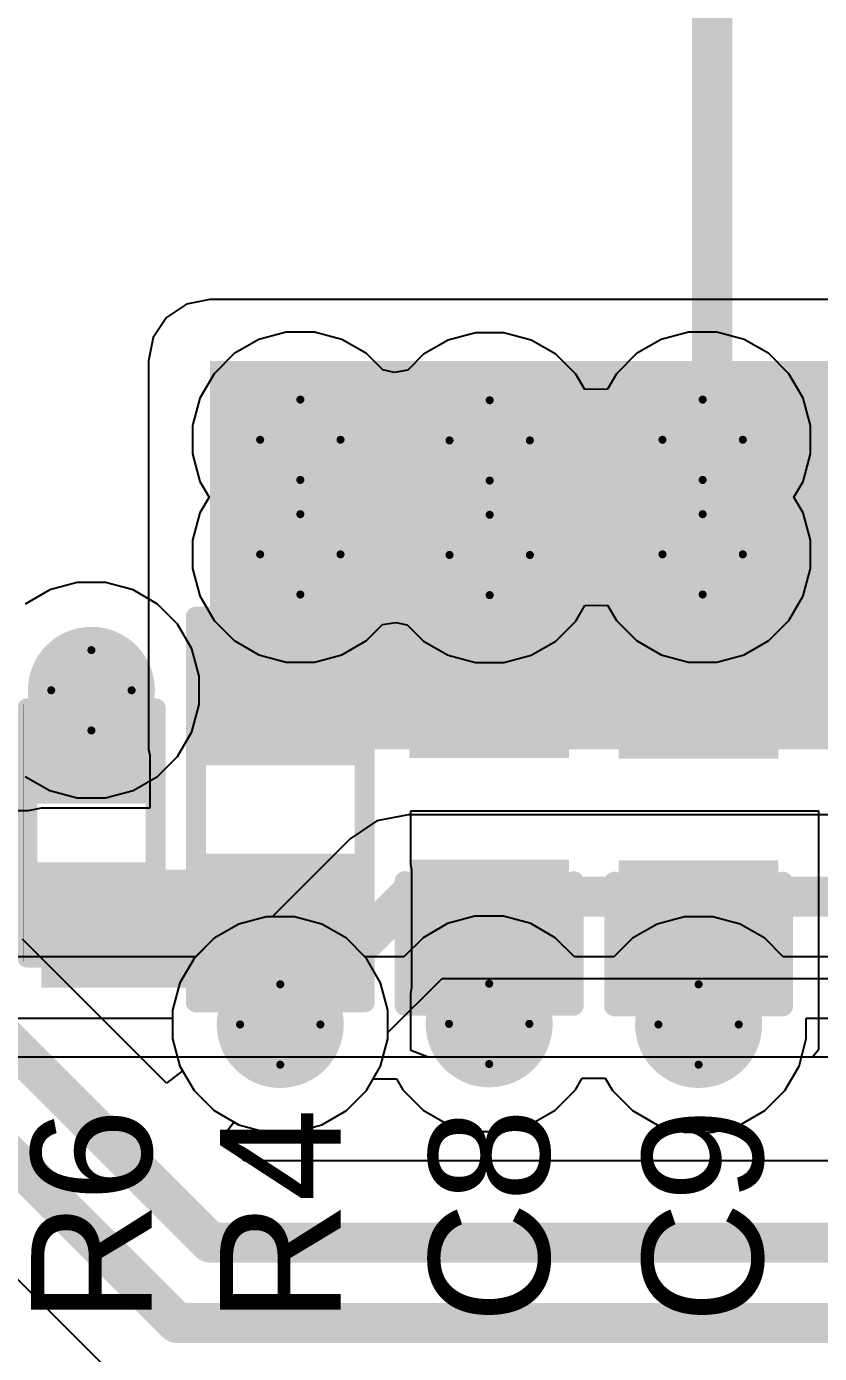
# Model space of a CAD drawing. Header units: inches. Extents: x -17.5 to 14.7, y -6.2 to 5.9.
# Drawn here: x 0.4479 to 0.6452, y 2.2604 to 2.5908 of the extents above; entities that cross this region are included whole.
import ezdxf

# ---------------------------------------------------------------- set-up
doc = ezdxf.new("R2010")
doc.units = ezdxf.units.IN
doc.header["$MEASUREMENT"] = 0
for name, color, linetype in [('Bottom Layer', 5, 'Continuous'), ('Bottom Solder', 6, 'Continuous'), ('Drill Drawing', 1, 'Continuous'), ('Ground Layer', 76, 'Continuous'), ('Power Layer', 16, 'Continuous'), ('Top Layer', 1, 'Continuous'), ('Top Overlay', 2, 'Continuous'), ('Top Paste', 8, 'Continuous'), ('Top Solder', 216, 'Continuous'), ('Via Holes', 16, 'Continuous')]:
    doc.layers.add(name, color=color, linetype=linetype)
doc.styles.add('Arial', font='', dxfattribs={"height": 0.2})
doc.styles.get('Arial').set_extended_font_data('Arial')

# ---------------------------------------------------------------- blocks, each defined once
blk = doc.blocks.new('R___0402_122')
at = {"layer": 'Top Layer'}
for points in [[(-0.0275, -0.0125), (-0.0275, 0.0125), (-0.0095, 0.0125), (-0.0095, -0.0125)], [(0.0095, -0.0125), (0.0095, 0.0125), (0.0275, 0.0125), (0.0275, -0.0125)]]:
    blk.add_hatch(color=1, dxfattribs=at).paths.add_polyline_path(points)
at = {"layer": 'Top Paste'}
for points in [[(-0.0275, -0.0125), (-0.0275, 0.0125), (-0.0095, 0.0125), (-0.0095, -0.0125)], [(0.0095, -0.0125), (0.0095, 0.0125), (0.0275, 0.0125), (0.0275, -0.0125)]]:
    blk.add_hatch(color=8, dxfattribs=at).paths.add_polyline_path(points)
at = {"layer": 'Top Solder'}
for points in [[(-0.02967, -0.01467), (-0.02967, 0.01467), (-0.00733, 0.01467), (-0.00733, -0.01467)], [(0.00733, -0.01467), (0.00733, 0.01467), (0.02967, 0.01467), (0.02967, -0.01467)]]:
    blk.add_hatch(color=216, dxfattribs=at).paths.add_polyline_path(points)
at = {"layer": 'Top Overlay'}
for points in [[(0.031, 0.016, 0.005, 0.005, 0), (-0.031, 0.016, 0.005, 0.005, 0)], [(-0.031, -0.016, 0.005, 0.005, 0), (-0.031, 0.016, 0.005, 0.005, 0)], [(0.031, -0.016, 0.005, 0.005, 0), (0.031, 0.016, 0.005, 0.005, 0)], [(0.031, -0.016, 0.005, 0.005, 0), (-0.031, -0.016, 0.005, 0.005, 0)], [(0.032, -0.017, 0.000127, 0.000127, 0), (-0.032, -0.017, 0.000127, 0.000127, 0)]]:
    blk.add_lwpolyline(points, format="xyseb", dxfattribs=at)
for points in [[(-0.03225, 0.016, 0.0025, 0.0025, 1), (-0.02975, 0.016, 0.0025, 0.0025, 1)], [(-0.03225, 0.016, 0.0025, 0.0025, 1), (-0.02975, 0.016, 0.0025, 0.0025, 1)], [(0.02975, 0.016, 0.0025, 0.0025, 1), (0.03225, 0.016, 0.0025, 0.0025, 1)], [(0.02975, 0.016, 0.0025, 0.0025, 1), (0.03225, 0.016, 0.0025, 0.0025, 1)], [(-0.03225, -0.016, 0.0025, 0.0025, 1), (-0.02975, -0.016, 0.0025, 0.0025, 1)], [(-0.03225, -0.016, 0.0025, 0.0025, 1), (-0.02975, -0.016, 0.0025, 0.0025, 1)], [(0.02975, -0.016, 0.0025, 0.0025, 1), (0.03225, -0.016, 0.0025, 0.0025, 1)], [(0.02975, -0.016, 0.0025, 0.0025, 1), (0.03225, -0.016, 0.0025, 0.0025, 1)], [(-0.03203, -0.017, 0.0000635, 0.0000635, 1), (-0.03197, -0.017, 0.0000635, 0.0000635, 1)], [(0.03197, -0.017, 0.0000635, 0.0000635, 1), (0.03203, -0.017, 0.0000635, 0.0000635, 1)]]:
    blk.add_lwpolyline(points, format="xyseb", close=True, dxfattribs=at)
blk = doc.blocks.new('R___0603_124')
at = {"layer": 'Top Layer'}
for points in [[(-0.015, 0.0175), (-0.015, -0.0175), (-0.045, -0.0175), (-0.045, 0.0175)], [(0.045, 0.0175), (0.045, -0.0175), (0.015, -0.0175), (0.015, 0.0175)]]:
    blk.add_hatch(color=1, dxfattribs=at).paths.add_polyline_path(points)
at = {"layer": 'Top Paste'}
for points in [[(-0.015, 0.0175), (-0.015, -0.0175), (-0.045, -0.0175), (-0.045, 0.0175)], [(0.045, 0.0175), (0.045, -0.0175), (0.015, -0.0175), (0.015, 0.0175)]]:
    blk.add_hatch(color=8, dxfattribs=at).paths.add_polyline_path(points)
at = {"layer": 'Top Solder'}
for points in [[(-0.011, 0.0215), (-0.011, -0.0215), (-0.049, -0.0215), (-0.049, 0.0215)], [(0.049, 0.0215), (0.049, -0.0215), (0.011, -0.0215), (0.011, 0.0215)]]:
    blk.add_hatch(color=216, dxfattribs=at).paths.add_polyline_path(points)
at = {"layer": 'Top Overlay'}
for points in [[(-0.048, 0.021, 0.005, 0.005, 0), (-0.048, -0.021, 0.005, 0.005, 0)], [(-0.048, 0.021, 0.005, 0.005, 0), (0.048, 0.021, 0.005, 0.005, 0)], [(0.048, 0.021, 0.005, 0.005, 0), (0.048, -0.021, 0.005, 0.005, 0)], [(-0.048, -0.021, 0.005, 0.005, 0), (0.048, -0.021, 0.005, 0.005, 0)]]:
    blk.add_lwpolyline(points, format="xyseb", dxfattribs=at)
for points in [[(-0.04925, 0.021, 0.0025, 0.0025, 1), (-0.04675, 0.021, 0.0025, 0.0025, 1)], [(-0.04925, 0.021, 0.0025, 0.0025, 1), (-0.04675, 0.021, 0.0025, 0.0025, 1)], [(0.04675, 0.021, 0.0025, 0.0025, 1), (0.04925, 0.021, 0.0025, 0.0025, 1)], [(0.04675, 0.021, 0.0025, 0.0025, 1), (0.04925, 0.021, 0.0025, 0.0025, 1)], [(-0.04925, -0.021, 0.0025, 0.0025, 1), (-0.04675, -0.021, 0.0025, 0.0025, 1)], [(-0.04925, -0.021, 0.0025, 0.0025, 1), (-0.04675, -0.021, 0.0025, 0.0025, 1)], [(0.04675, -0.021, 0.0025, 0.0025, 1), (0.04925, -0.021, 0.0025, 0.0025, 1)], [(0.04675, -0.021, 0.0025, 0.0025, 1), (0.04925, -0.021, 0.0025, 0.0025, 1)]]:
    blk.add_lwpolyline(points, format="xyseb", close=True, dxfattribs=at)
blk = doc.blocks.new('C___0603_210')
at = {"layer": 'Top Layer'}
for points in [[(-0.015, 0.0175), (-0.015, -0.0175), (-0.045, -0.0175), (-0.045, 0.0175)], [(0.045, 0.0175), (0.045, -0.0175), (0.015, -0.0175), (0.015, 0.0175)]]:
    blk.add_hatch(color=1, dxfattribs=at).paths.add_polyline_path(points)
at = {"layer": 'Top Paste'}
for points in [[(-0.015, 0.0175), (-0.015, -0.0175), (-0.045, -0.0175), (-0.045, 0.0175)], [(0.045, 0.0175), (0.045, -0.0175), (0.015, -0.0175), (0.015, 0.0175)]]:
    blk.add_hatch(color=8, dxfattribs=at).paths.add_polyline_path(points)
at = {"layer": 'Top Solder'}
for points in [[(-0.01264, 0.01986), (-0.01264, -0.01986), (-0.04736, -0.01986), (-0.04736, 0.01986)], [(0.04736, 0.01986), (0.04736, -0.01986), (0.01264, -0.01986), (0.01264, 0.01986)]]:
    blk.add_hatch(color=216, dxfattribs=at).paths.add_polyline_path(points)
at = {"layer": 'Top Overlay'}
for points in [[(-0.049, 0.021, 0.005, 0.005, 0), (-0.049, -0.021, 0.005, 0.005, 0)], [(-0.049, 0.021, 0.005, 0.005, 0), (-0.018, 0.021, 0.005, 0.005, 0)], [(0.018, 0.021, 0.005, 0.005, 0), (0.049, 0.021, 0.005, 0.005, 0)], [(0.049, 0.021, 0.005, 0.005, 0), (0.049, -0.021, 0.005, 0.005, 0)], [(-0.049, -0.021, 0.005, 0.005, 0), (-0.018, -0.021, 0.005, 0.005, 0)], [(0.018, -0.021, 0.005, 0.005, 0), (0.049, -0.021, 0.005, 0.005, 0)]]:
    blk.add_lwpolyline(points, format="xyseb", dxfattribs=at)
for points in [[(-0.05025, 0.021, 0.0025, 0.0025, 1), (-0.04775, 0.021, 0.0025, 0.0025, 1)], [(-0.05025, 0.021, 0.0025, 0.0025, 1), (-0.04775, 0.021, 0.0025, 0.0025, 1)], [(-0.01925, 0.021, 0.0025, 0.0025, 1), (-0.01675, 0.021, 0.0025, 0.0025, 1)], [(0.01675, 0.021, 0.0025, 0.0025, 1), (0.01925, 0.021, 0.0025, 0.0025, 1)], [(0.04775, 0.021, 0.0025, 0.0025, 1), (0.05025, 0.021, 0.0025, 0.0025, 1)], [(0.04775, 0.021, 0.0025, 0.0025, 1), (0.05025, 0.021, 0.0025, 0.0025, 1)], [(-0.05025, -0.021, 0.0025, 0.0025, 1), (-0.04775, -0.021, 0.0025, 0.0025, 1)], [(-0.05025, -0.021, 0.0025, 0.0025, 1), (-0.04775, -0.021, 0.0025, 0.0025, 1)], [(-0.01925, -0.021, 0.0025, 0.0025, 1), (-0.01675, -0.021, 0.0025, 0.0025, 1)], [(0.01675, -0.021, 0.0025, 0.0025, 1), (0.01925, -0.021, 0.0025, 0.0025, 1)], [(0.04775, -0.021, 0.0025, 0.0025, 1), (0.05025, -0.021, 0.0025, 0.0025, 1)], [(0.04775, -0.021, 0.0025, 0.0025, 1), (0.05025, -0.021, 0.0025, 0.0025, 1)]]:
    blk.add_lwpolyline(points, format="xyseb", close=True, dxfattribs=at)
blk = doc.blocks.new('C___0603_211')
at = {"layer": 'Top Layer'}
for points in [[(-0.015, 0.0175), (-0.015, -0.0175), (-0.045, -0.0175), (-0.045, 0.0175)], [(0.045, 0.0175), (0.045, -0.0175), (0.015, -0.0175), (0.015, 0.0175)]]:
    blk.add_hatch(color=1, dxfattribs=at).paths.add_polyline_path(points)
at = {"layer": 'Top Paste'}
for points in [[(-0.015, 0.0175), (-0.015, -0.0175), (-0.045, -0.0175), (-0.045, 0.0175)], [(0.045, 0.0175), (0.045, -0.0175), (0.015, -0.0175), (0.015, 0.0175)]]:
    blk.add_hatch(color=8, dxfattribs=at).paths.add_polyline_path(points)
at = {"layer": 'Top Solder'}
for points in [[(-0.01264, 0.01986), (-0.01264, -0.01986), (-0.04736, -0.01986), (-0.04736, 0.01986)], [(0.04736, 0.01986), (0.04736, -0.01986), (0.01264, -0.01986), (0.01264, 0.01986)]]:
    blk.add_hatch(color=216, dxfattribs=at).paths.add_polyline_path(points)
at = {"layer": 'Top Overlay'}
for points in [[(-0.049, 0.021, 0.005, 0.005, 0), (-0.049, -0.021, 0.005, 0.005, 0)], [(-0.049, 0.021, 0.005, 0.005, 0), (-0.018, 0.021, 0.005, 0.005, 0)], [(0.018, 0.021, 0.005, 0.005, 0), (0.049, 0.021, 0.005, 0.005, 0)], [(0.049, 0.021, 0.005, 0.005, 0), (0.049, -0.021, 0.005, 0.005, 0)], [(-0.049, -0.021, 0.005, 0.005, 0), (-0.018, -0.021, 0.005, 0.005, 0)], [(0.018, -0.021, 0.005, 0.005, 0), (0.049, -0.021, 0.005, 0.005, 0)]]:
    blk.add_lwpolyline(points, format="xyseb", dxfattribs=at)
for points in [[(-0.05025, 0.021, 0.0025, 0.0025, 1), (-0.04775, 0.021, 0.0025, 0.0025, 1)], [(-0.05025, 0.021, 0.0025, 0.0025, 1), (-0.04775, 0.021, 0.0025, 0.0025, 1)], [(-0.01925, 0.021, 0.0025, 0.0025, 1), (-0.01675, 0.021, 0.0025, 0.0025, 1)], [(0.01675, 0.021, 0.0025, 0.0025, 1), (0.01925, 0.021, 0.0025, 0.0025, 1)], [(0.04775, 0.021, 0.0025, 0.0025, 1), (0.05025, 0.021, 0.0025, 0.0025, 1)], [(0.04775, 0.021, 0.0025, 0.0025, 1), (0.05025, 0.021, 0.0025, 0.0025, 1)], [(-0.05025, -0.021, 0.0025, 0.0025, 1), (-0.04775, -0.021, 0.0025, 0.0025, 1)], [(-0.05025, -0.021, 0.0025, 0.0025, 1), (-0.04775, -0.021, 0.0025, 0.0025, 1)], [(-0.01925, -0.021, 0.0025, 0.0025, 1), (-0.01675, -0.021, 0.0025, 0.0025, 1)], [(0.01675, -0.021, 0.0025, 0.0025, 1), (0.01925, -0.021, 0.0025, 0.0025, 1)], [(0.04775, -0.021, 0.0025, 0.0025, 1), (0.05025, -0.021, 0.0025, 0.0025, 1)], [(0.04775, -0.021, 0.0025, 0.0025, 1), (0.05025, -0.021, 0.0025, 0.0025, 1)]]:
    blk.add_lwpolyline(points, format="xyseb", close=True, dxfattribs=at)

msp = doc.modelspace()

# ---------------------------------------------------------------- hatches: boundary and pattern name
at = {"layer": 'Bottom Layer'}
h = msp.add_hatch(color=5, dxfattribs=at)
edge = h.paths.add_edge_path()
edge.add_arc((0.516, 2.48791), 0.01181, 0, 360)
h = msp.add_hatch(color=5, dxfattribs=at)
edge = h.paths.add_edge_path()
edge.add_arc((0.56313, 2.48776), 0.01181, 0, 360)
h = msp.add_hatch(color=5, dxfattribs=at)
edge = h.paths.add_edge_path()
edge.add_arc((0.61614, 2.48791), 0.01181, 0, 360)
h = msp.add_hatch(color=5, dxfattribs=at)
edge = h.paths.add_edge_path()
edge.add_arc((0.516, 2.45938), 0.01181, 0, 360)
h = msp.add_hatch(color=5, dxfattribs=at)
edge = h.paths.add_edge_path()
edge.add_arc((0.56313, 2.45923), 0.01181, 0, 360)
h = msp.add_hatch(color=5, dxfattribs=at)
edge = h.paths.add_edge_path()
edge.add_arc((0.61614, 2.45938), 0.01181, 0, 360)
h = msp.add_hatch(color=5, dxfattribs=at)
edge = h.paths.add_edge_path()
edge.add_arc((0.464, 2.42553), 0.01181, 0, 360)
h = msp.add_hatch(color=5, dxfattribs=at)
edge = h.paths.add_edge_path()
edge.add_arc((0.511, 2.34231), 0.01181, 0, 360)
h = msp.add_hatch(color=5, dxfattribs=at)
edge = h.paths.add_edge_path()
edge.add_arc((0.563, 2.34247), 0.01181, 0, 360)
h = msp.add_hatch(color=5, dxfattribs=at)
edge = h.paths.add_edge_path()
edge.add_arc((0.61513, 2.34231), 0.01181, 0, 360)
at = {"layer": 'Bottom Solder'}
h = msp.add_hatch(color=6, dxfattribs=at)
edge = h.paths.add_edge_path()
edge.add_arc((0.516, 2.48791), 0.01581, 0, 360)
h = msp.add_hatch(color=6, dxfattribs=at)
edge = h.paths.add_edge_path()
edge.add_arc((0.56313, 2.48776), 0.01581, 0, 360)
h = msp.add_hatch(color=6, dxfattribs=at)
edge = h.paths.add_edge_path()
edge.add_arc((0.61614, 2.48791), 0.01581, 0, 360)
h = msp.add_hatch(color=6, dxfattribs=at)
edge = h.paths.add_edge_path()
edge.add_arc((0.516, 2.45938), 0.01581, 0, 360)
h = msp.add_hatch(color=6, dxfattribs=at)
edge = h.paths.add_edge_path()
edge.add_arc((0.56313, 2.45923), 0.01581, 0, 360)
h = msp.add_hatch(color=6, dxfattribs=at)
edge = h.paths.add_edge_path()
edge.add_arc((0.61614, 2.45938), 0.01581, 0, 360)
h = msp.add_hatch(color=6, dxfattribs=at)
edge = h.paths.add_edge_path()
edge.add_arc((0.464, 2.42553), 0.01581, 0, 360)
h = msp.add_hatch(color=6, dxfattribs=at)
edge = h.paths.add_edge_path()
edge.add_arc((0.511, 2.34231), 0.01581, 0, 360)
h = msp.add_hatch(color=6, dxfattribs=at)
edge = h.paths.add_edge_path()
edge.add_arc((0.563, 2.34247), 0.01581, 0, 360)
h = msp.add_hatch(color=6, dxfattribs=at)
edge = h.paths.add_edge_path()
edge.add_arc((0.61513, 2.34231), 0.01581, 0, 360)
at = {"layer": 'Ground Layer'}
h = msp.add_hatch(color=76, dxfattribs=at)
edge = h.paths.add_edge_path()
edge.add_arc((0.516, 2.48791), 0.01181, 0, 360)
h = msp.add_hatch(color=76, dxfattribs=at)
edge = h.paths.add_edge_path()
edge.add_arc((0.56313, 2.48776), 0.01181, 0, 360)
h = msp.add_hatch(color=76, dxfattribs=at)
edge = h.paths.add_edge_path()
edge.add_arc((0.61614, 2.48791), 0.01181, 0, 360)
h = msp.add_hatch(color=76, dxfattribs=at)
edge = h.paths.add_edge_path()
edge.add_arc((0.516, 2.45938), 0.01181, 0, 360)
h = msp.add_hatch(color=76, dxfattribs=at)
edge = h.paths.add_edge_path()
edge.add_arc((0.56313, 2.45923), 0.01181, 0, 360)
h = msp.add_hatch(color=76, dxfattribs=at)
edge = h.paths.add_edge_path()
edge.add_arc((0.61614, 2.45938), 0.01181, 0, 360)
h = msp.add_hatch(color=76, dxfattribs=at)
edge = h.paths.add_edge_path()
edge.add_arc((0.464, 2.42553), 0.01181, 0, 360)
h = msp.add_hatch(color=76, dxfattribs=at)
edge = h.paths.add_edge_path()
edge.add_arc((0.511, 2.34231), 0.01181, 0, 360)
h = msp.add_hatch(color=76, dxfattribs=at)
edge = h.paths.add_edge_path()
edge.add_arc((0.563, 2.34247), 0.01181, 0, 360)
h = msp.add_hatch(color=76, dxfattribs=at)
edge = h.paths.add_edge_path()
edge.add_arc((0.61513, 2.34231), 0.01181, 0, 360)
at = {"layer": 'Power Layer'}
h = msp.add_hatch(color=16, dxfattribs=at)
edge = h.paths.add_edge_path()
edge.add_arc((0.516, 2.48791), 0.01181, 0, 360)
h = msp.add_hatch(color=16, dxfattribs=at)
edge = h.paths.add_edge_path()
edge.add_arc((0.56313, 2.48776), 0.01181, 0, 360)
h = msp.add_hatch(color=16, dxfattribs=at)
edge = h.paths.add_edge_path()
edge.add_arc((0.61614, 2.48791), 0.01181, 0, 360)
h = msp.add_hatch(color=16, dxfattribs=at)
edge = h.paths.add_edge_path()
edge.add_arc((0.516, 2.45938), 0.01181, 0, 360)
h = msp.add_hatch(color=16, dxfattribs=at)
edge = h.paths.add_edge_path()
edge.add_arc((0.56313, 2.45923), 0.01181, 0, 360)
h = msp.add_hatch(color=16, dxfattribs=at)
edge = h.paths.add_edge_path()
edge.add_arc((0.61614, 2.45938), 0.01181, 0, 360)
h = msp.add_hatch(color=16, dxfattribs=at)
edge = h.paths.add_edge_path()
edge.add_arc((0.464, 2.42553), 0.01181, 0, 360)
h = msp.add_hatch(color=16, dxfattribs=at)
edge = h.paths.add_edge_path()
edge.add_arc((0.511, 2.34231), 0.01181, 0, 360)
h = msp.add_hatch(color=16, dxfattribs=at)
edge = h.paths.add_edge_path()
edge.add_arc((0.563, 2.34247), 0.01181, 0, 360)
h = msp.add_hatch(color=16, dxfattribs=at)
edge = h.paths.add_edge_path()
edge.add_arc((0.61513, 2.34231), 0.01181, 0, 360)
at = {"layer": 'Top Layer'}
for points in [[(0.4935, 2.41085), (0.82439, 2.41085), (0.82439, 2.50754), (0.4935, 2.50754)], [(0.4522, 2.4085), (0.4758, 2.4085), (0.4758, 2.42553), (0.4522, 2.42553)], [(0.4515, 2.3515), (0.5285, 2.3515), (0.5285, 2.38085), (0.4515, 2.38085)], [(0.5228, 2.36585), (0.4992, 2.36585), (0.4992, 2.34231), (0.5228, 2.34231)], [(0.5748, 2.366), (0.5512, 2.366), (0.5512, 2.34247), (0.5748, 2.34247)], [(0.62693, 2.36585), (0.60333, 2.36585), (0.60333, 2.34231), (0.62693, 2.34231)]]:
    msp.add_hatch(color=1, dxfattribs=at).paths.add_polyline_path(points)
h = msp.add_hatch(color=1, dxfattribs=at)
edge = h.paths.add_edge_path()
edge.add_arc((0.516, 2.48791), 0.01181, 0, 360)
h = msp.add_hatch(color=1, dxfattribs=at)
edge = h.paths.add_edge_path()
edge.add_arc((0.56313, 2.48776), 0.01181, 0, 360)
h = msp.add_hatch(color=1, dxfattribs=at)
edge = h.paths.add_edge_path()
edge.add_arc((0.61614, 2.48791), 0.01181, 0, 360)
h = msp.add_hatch(color=1, dxfattribs=at)
edge = h.paths.add_edge_path()
edge.add_arc((0.516, 2.45938), 0.01181, 0, 360)
h = msp.add_hatch(color=1, dxfattribs=at)
edge = h.paths.add_edge_path()
edge.add_arc((0.56313, 2.45923), 0.01181, 0, 360)
h = msp.add_hatch(color=1, dxfattribs=at)
edge = h.paths.add_edge_path()
edge.add_arc((0.61614, 2.45938), 0.01181, 0, 360)
h = msp.add_hatch(color=1, dxfattribs=at)
edge = h.paths.add_edge_path()
edge.add_arc((0.464, 2.42553), 0.01181, 0, 360)
h = msp.add_hatch(color=1, dxfattribs=at)
edge = h.paths.add_edge_path()
edge.add_arc((0.511, 2.34231), 0.01181, 0, 360)
h = msp.add_hatch(color=1, dxfattribs=at)
edge = h.paths.add_edge_path()
edge.add_arc((0.563, 2.34247), 0.01181, 0, 360)
h = msp.add_hatch(color=1, dxfattribs=at)
edge = h.paths.add_edge_path()
edge.add_arc((0.61513, 2.34231), 0.01181, 0, 360)
at = {"layer": 'Top Solder'}
h = msp.add_hatch(color=216, dxfattribs=at)
edge = h.paths.add_edge_path()
edge.add_arc((0.516, 2.48791), 0.01581, 0, 360)
h = msp.add_hatch(color=216, dxfattribs=at)
edge = h.paths.add_edge_path()
edge.add_arc((0.56313, 2.48776), 0.01581, 0, 360)
h = msp.add_hatch(color=216, dxfattribs=at)
edge = h.paths.add_edge_path()
edge.add_arc((0.61614, 2.48791), 0.01581, 0, 360)
h = msp.add_hatch(color=216, dxfattribs=at)
edge = h.paths.add_edge_path()
edge.add_arc((0.516, 2.45938), 0.01581, 0, 360)
h = msp.add_hatch(color=216, dxfattribs=at)
edge = h.paths.add_edge_path()
edge.add_arc((0.56313, 2.45923), 0.01581, 0, 360)
h = msp.add_hatch(color=216, dxfattribs=at)
edge = h.paths.add_edge_path()
edge.add_arc((0.61614, 2.45938), 0.01581, 0, 360)
h = msp.add_hatch(color=216, dxfattribs=at)
edge = h.paths.add_edge_path()
edge.add_arc((0.464, 2.42553), 0.01581, 0, 360)
h = msp.add_hatch(color=216, dxfattribs=at)
edge = h.paths.add_edge_path()
edge.add_arc((0.511, 2.34231), 0.01581, 0, 360)
h = msp.add_hatch(color=216, dxfattribs=at)
edge = h.paths.add_edge_path()
edge.add_arc((0.563, 2.34247), 0.01581, 0, 360)
h = msp.add_hatch(color=216, dxfattribs=at)
edge = h.paths.add_edge_path()
edge.add_arc((0.61513, 2.34231), 0.01581, 0, 360)
at = {"layer": 'Via Holes'}
h = msp.add_hatch(color=7, dxfattribs=at)
edge = h.paths.add_edge_path()
edge.add_arc((0.516, 2.48791), 0.00591, 0, 360)
h = msp.add_hatch(color=7, dxfattribs=at)
edge = h.paths.add_edge_path()
edge.add_arc((0.56313, 2.48776), 0.00591, 0, 360)
h = msp.add_hatch(color=7, dxfattribs=at)
edge = h.paths.add_edge_path()
edge.add_arc((0.61614, 2.48791), 0.00591, 0, 360)
h = msp.add_hatch(color=7, dxfattribs=at)
edge = h.paths.add_edge_path()
edge.add_arc((0.516, 2.45938), 0.00591, 0, 360)
h = msp.add_hatch(color=7, dxfattribs=at)
edge = h.paths.add_edge_path()
edge.add_arc((0.56313, 2.45923), 0.00591, 0, 360)
h = msp.add_hatch(color=7, dxfattribs=at)
edge = h.paths.add_edge_path()
edge.add_arc((0.61614, 2.45938), 0.00591, 0, 360)
h = msp.add_hatch(color=7, dxfattribs=at)
edge = h.paths.add_edge_path()
edge.add_arc((0.464, 2.42553), 0.00591, 0, 360)
h = msp.add_hatch(color=7, dxfattribs=at)
edge = h.paths.add_edge_path()
edge.add_arc((0.511, 2.34231), 0.00591, 0, 360)
h = msp.add_hatch(color=7, dxfattribs=at)
edge = h.paths.add_edge_path()
edge.add_arc((0.563, 2.34247), 0.00591, 0, 360)
h = msp.add_hatch(color=7, dxfattribs=at)
edge = h.paths.add_edge_path()
edge.add_arc((0.61513, 2.34231), 0.00591, 0, 360)

# ---------------------------------------------------------------- linework, layer by layer
at = {"layer": 'Bottom Layer'}
for p, q in [((0.51247, 2.51472), (0.50565, 2.5129)), ((0.51953, 2.51472), (0.51247, 2.51472)), ((0.52635, 2.5129), (0.51953, 2.51472)), ((0.5596, 2.51457), (0.55278, 2.51274)), ((0.56666, 2.51457), (0.5596, 2.51457)), ((0.57348, 2.51274), (0.56666, 2.51457)), ((0.61261, 2.51472), (0.60579, 2.5129)), ((0.61967, 2.51472), (0.61261, 2.51472)), ((0.62649, 2.5129), (0.61967, 2.51472)), ((0.50565, 2.5129), (0.49954, 2.50937)), ((0.53246, 2.50937), (0.52635, 2.5129)), ((0.55278, 2.51274), (0.54667, 2.50921)), ((0.5796, 2.50921), (0.57348, 2.51274)), ((0.60579, 2.5129), (0.59968, 2.50937)), ((0.6326, 2.50937), (0.62649, 2.5129)), ((0.49954, 2.50937), (0.49455, 2.50437)), ((0.53653, 2.5053), (0.53246, 2.50937)), ((0.54667, 2.50921), (0.54272, 2.50526)), ((0.58459, 2.50422), (0.5796, 2.50921)), ((0.59968, 2.50937), (0.59468, 2.50437)), ((0.63759, 2.50437), (0.6326, 2.50937)), ((0.53939, 2.5047), (0.53653, 2.5053)), ((0.54272, 2.50526), (0.53939, 2.5047)), ((0.49455, 2.50437), (0.49102, 2.49826)), ((0.58678, 2.50042), (0.58459, 2.50422)), ((0.59468, 2.50437), (0.59246, 2.50052)), ((0.64112, 2.49826), (0.63759, 2.50437)), ((0.49102, 2.49826), (0.48919, 2.49144)), ((0.59246, 2.50052), (0.58678, 2.50042)), ((0.64295, 2.49144), (0.64112, 2.49826)), ((0.48919, 2.49144), (0.48919, 2.48438)), ((0.64295, 2.48438), (0.64295, 2.49144)), ((0.48919, 2.48438), (0.49102, 2.47756)), ((0.64112, 2.47756), (0.64295, 2.48438)), ((0.49102, 2.47756), (0.49328, 2.47365)), ((0.63886, 2.47365), (0.64112, 2.47756)), ((0.49328, 2.47365), (0.49102, 2.46973)), ((0.64112, 2.46973), (0.63886, 2.47365)), ((0.49102, 2.46973), (0.48919, 2.46291)), ((0.64295, 2.46291), (0.64112, 2.46973)), ((0.48919, 2.46291), (0.48919, 2.45585)), ((0.64295, 2.45585), (0.64295, 2.46291)), ((0.48919, 2.45585), (0.49102, 2.44903)), ((0.64112, 2.44903), (0.64295, 2.45585)), ((0.49102, 2.44903), (0.49455, 2.44292)), ((0.63759, 2.44292), (0.64112, 2.44903)), ((0.58459, 2.44276), (0.58681, 2.44662)), ((0.58681, 2.44662), (0.59249, 2.44671)), ((0.59249, 2.44671), (0.59468, 2.44292)), ((0.49455, 2.44292), (0.49954, 2.43793)), ((0.53246, 2.43793), (0.53642, 2.44188)), ((0.53642, 2.44188), (0.53974, 2.44244)), ((0.53974, 2.44244), (0.5426, 2.44184)), ((0.5426, 2.44184), (0.54667, 2.43777)), ((0.5796, 2.43777), (0.58459, 2.44276)), ((0.59468, 2.44292), (0.59968, 2.43793)), ((0.6326, 2.43793), (0.63759, 2.44292)), ((0.49954, 2.43793), (0.50565, 2.4344)), ((0.52635, 2.4344), (0.53246, 2.43793)), ((0.54667, 2.43777), (0.55278, 2.43424)), ((0.57348, 2.43424), (0.5796, 2.43777)), ((0.59968, 2.43793), (0.60579, 2.4344)), ((0.62649, 2.4344), (0.6326, 2.43793)), ((0.50565, 2.4344), (0.51247, 2.43257)), ((0.51247, 2.43257), (0.51953, 2.43257)), ((0.51953, 2.43257), (0.52635, 2.4344)), ((0.55278, 2.43424), (0.5596, 2.43242)), ((0.5596, 2.43242), (0.56666, 2.43242)), ((0.56666, 2.43242), (0.57348, 2.43424)), ((0.60579, 2.4344), (0.61261, 2.43257)), ((0.61261, 2.43257), (0.61967, 2.43257)), ((0.61967, 2.43257), (0.62649, 2.4344)), ((0.53504, 2.39299), (0.52842, 2.38857)), ((0.54284, 2.39455), (0.53504, 2.39299)), ((2.24664, 2.39455), (0.54284, 2.39455)), ((0.52842, 2.38857), (0.50897, 2.36912)), ((0.50065, 2.3673), (0.49454, 2.36377)), ((0.50747, 2.36912), (0.50065, 2.3673)), ((0.50897, 2.36912), (0.50747, 2.36912)), ((0.48269, 2.32772), (0.44685, 2.36356)), ((0.49454, 2.36377), (0.48955, 2.35878)), ((0.48955, 2.35878), (0.48602, 2.35266)), ((0.48602, 2.35266), (0.48419, 2.34584)), ((0.53781, 2.34029), (0.55129, 2.35376)), ((0.55129, 2.35376), (0.74655, 2.35376)), ((0.48419, 2.34584), (0.48419, 2.33878)), ((0.53781, 2.33878), (0.53781, 2.34029)), ((0.48419, 2.33878), (0.48602, 2.33196)), ((0.53598, 2.33196), (0.53781, 2.33878)), ((0.4867, 2.33079), (0.48269, 2.32772)), ((0.48602, 2.33196), (0.4867, 2.33079)), ((0.53245, 2.32585), (0.53598, 2.33196)), ((0.52746, 2.32086), (0.53245, 2.32585)), ((0.52135, 2.31733), (0.52746, 2.32086)), ((0.4964, 2.31401), (0.49947, 2.31801)), ((0.49947, 2.31801), (0.50065, 2.31733)), ((0.50065, 2.31733), (0.50747, 2.3155)), ((0.51453, 2.3155), (0.52135, 2.31733)), ((0.50202, 2.30839), (0.4964, 2.31401)), ((0.50747, 2.3155), (0.51453, 2.3155)), ((0.41587, 2.30858), (0.47087, 2.25358)), ((0.70771, 2.30839), (0.50202, 2.30839))]:
    msp.add_line(p, q, dxfattribs=at)
for points in [[(0.511, 2.34231, 0.01, 0.01, 0), (0.54284, 2.37415, 0.01, 0.01, 0)], [(0.54284, 2.37415, 0.01, 0.01, 0), (2.24664, 2.37415, 0.01, 0.01, 0)], [(0.43243, 2.34915, 0.01, 0.01, 0), (0.49357, 2.288, 0.01, 0.01, 0)], [(0.42432, 2.32897, 0.01, 0.01, 0), (0.48529, 2.268, 0.01, 0.01, 0)], [(0.49357, 2.288, 0.01, 0.01, 0), (0.71616, 2.288, 0.01, 0.01, 0)], [(0.48529, 2.268, 0.01, 0.01, 0), (0.72444, 2.268, 0.01, 0.01, 0)]]:
    msp.add_lwpolyline(points, format="xyseb", dxfattribs=at)
for points in [[(0.54034, 2.37415, 0.005, 0.005, 1), (0.54534, 2.37415, 0.005, 0.005, 1)], [(0.54034, 2.37415, 0.005, 0.005, 1), (0.54534, 2.37415, 0.005, 0.005, 1)], [(0.5085, 2.34231, 0.005, 0.005, 1), (0.5135, 2.34231, 0.005, 0.005, 1)], [(0.49107, 2.288, 0.005, 0.005, 1), (0.49607, 2.288, 0.005, 0.005, 1)], [(0.49107, 2.288, 0.005, 0.005, 1), (0.49607, 2.288, 0.005, 0.005, 1)], [(0.48279, 2.268, 0.005, 0.005, 1), (0.48779, 2.268, 0.005, 0.005, 1)], [(0.48279, 2.268, 0.005, 0.005, 1), (0.48779, 2.268, 0.005, 0.005, 1)]]:
    msp.add_lwpolyline(points, format="xyseb", close=True, dxfattribs=at)
at = {"layer": 'Drill Drawing'}
for points in [[(0.506, 2.48791, 0.002, 0.002, 0), (0.516, 2.49791, 0.002, 0.002, 0)], [(0.516, 2.49791, 0.002, 0.002, 0), (0.526, 2.48791, 0.002, 0.002, 0)], [(0.55313, 2.48776, 0.002, 0.002, 0), (0.56313, 2.49776, 0.002, 0.002, 0)], [(0.56313, 2.49776, 0.002, 0.002, 0), (0.57313, 2.48776, 0.002, 0.002, 0)], [(0.60614, 2.48791, 0.002, 0.002, 0), (0.61614, 2.49791, 0.002, 0.002, 0)], [(0.61614, 2.49791, 0.002, 0.002, 0), (0.62614, 2.48791, 0.002, 0.002, 0)], [(0.506, 2.48791, 0.002, 0.002, 0), (0.516, 2.47791, 0.002, 0.002, 0)], [(0.516, 2.47791, 0.002, 0.002, 0), (0.526, 2.48791, 0.002, 0.002, 0)], [(0.55313, 2.48776, 0.002, 0.002, 0), (0.56313, 2.47776, 0.002, 0.002, 0)], [(0.56313, 2.47776, 0.002, 0.002, 0), (0.57313, 2.48776, 0.002, 0.002, 0)], [(0.60614, 2.48791, 0.002, 0.002, 0), (0.61614, 2.47791, 0.002, 0.002, 0)], [(0.61614, 2.47791, 0.002, 0.002, 0), (0.62614, 2.48791, 0.002, 0.002, 0)], [(0.506, 2.45938, 0.002, 0.002, 0), (0.516, 2.46938, 0.002, 0.002, 0)], [(0.516, 2.46938, 0.002, 0.002, 0), (0.526, 2.45938, 0.002, 0.002, 0)], [(0.55313, 2.45923, 0.002, 0.002, 0), (0.56313, 2.46923, 0.002, 0.002, 0)], [(0.56313, 2.46923, 0.002, 0.002, 0), (0.57313, 2.45923, 0.002, 0.002, 0)], [(0.60614, 2.45938, 0.002, 0.002, 0), (0.61614, 2.46938, 0.002, 0.002, 0)], [(0.61614, 2.46938, 0.002, 0.002, 0), (0.62614, 2.45938, 0.002, 0.002, 0)], [(0.506, 2.45938, 0.002, 0.002, 0), (0.516, 2.44938, 0.002, 0.002, 0)], [(0.516, 2.44938, 0.002, 0.002, 0), (0.526, 2.45938, 0.002, 0.002, 0)], [(0.55313, 2.45923, 0.002, 0.002, 0), (0.56313, 2.44923, 0.002, 0.002, 0)], [(0.56313, 2.44923, 0.002, 0.002, 0), (0.57313, 2.45923, 0.002, 0.002, 0)], [(0.60614, 2.45938, 0.002, 0.002, 0), (0.61614, 2.44938, 0.002, 0.002, 0)], [(0.61614, 2.44938, 0.002, 0.002, 0), (0.62614, 2.45938, 0.002, 0.002, 0)], [(0.454, 2.42553, 0.002, 0.002, 0), (0.464, 2.43553, 0.002, 0.002, 0)], [(0.464, 2.43553, 0.002, 0.002, 0), (0.474, 2.42553, 0.002, 0.002, 0)], [(0.454, 2.42553, 0.002, 0.002, 0), (0.464, 2.41553, 0.002, 0.002, 0)], [(0.464, 2.41553, 0.002, 0.002, 0), (0.474, 2.42553, 0.002, 0.002, 0)], [(0.501, 2.34231, 0.002, 0.002, 0), (0.511, 2.35231, 0.002, 0.002, 0)], [(0.511, 2.35231, 0.002, 0.002, 0), (0.521, 2.34231, 0.002, 0.002, 0)], [(0.553, 2.34247, 0.002, 0.002, 0), (0.563, 2.35247, 0.002, 0.002, 0)], [(0.563, 2.35247, 0.002, 0.002, 0), (0.573, 2.34247, 0.002, 0.002, 0)], [(0.60513, 2.34231, 0.002, 0.002, 0), (0.61513, 2.35231, 0.002, 0.002, 0)], [(0.61513, 2.35231, 0.002, 0.002, 0), (0.62513, 2.34231, 0.002, 0.002, 0)], [(0.501, 2.34231, 0.002, 0.002, 0), (0.511, 2.33231, 0.002, 0.002, 0)], [(0.511, 2.33231, 0.002, 0.002, 0), (0.521, 2.34231, 0.002, 0.002, 0)], [(0.553, 2.34247, 0.002, 0.002, 0), (0.563, 2.33247, 0.002, 0.002, 0)], [(0.563, 2.33247, 0.002, 0.002, 0), (0.573, 2.34247, 0.002, 0.002, 0)], [(0.60513, 2.34231, 0.002, 0.002, 0), (0.61513, 2.33231, 0.002, 0.002, 0)], [(0.61513, 2.33231, 0.002, 0.002, 0), (0.62513, 2.34231, 0.002, 0.002, 0)]]:
    msp.add_lwpolyline(points, format="xyseb", dxfattribs=at)
for points in [[(0.5155, 2.49791, 0.001, 0.001, 1), (0.5165, 2.49791, 0.001, 0.001, 1)], [(0.5155, 2.49791, 0.001, 0.001, 1), (0.5165, 2.49791, 0.001, 0.001, 1)], [(0.56263, 2.49776, 0.001, 0.001, 1), (0.56363, 2.49776, 0.001, 0.001, 1)], [(0.56263, 2.49776, 0.001, 0.001, 1), (0.56363, 2.49776, 0.001, 0.001, 1)], [(0.61564, 2.49791, 0.001, 0.001, 1), (0.61664, 2.49791, 0.001, 0.001, 1)], [(0.61564, 2.49791, 0.001, 0.001, 1), (0.61664, 2.49791, 0.001, 0.001, 1)], [(0.5055, 2.48791, 0.001, 0.001, 1), (0.5065, 2.48791, 0.001, 0.001, 1)], [(0.5055, 2.48791, 0.001, 0.001, 1), (0.5065, 2.48791, 0.001, 0.001, 1)], [(0.5255, 2.48791, 0.001, 0.001, 1), (0.5265, 2.48791, 0.001, 0.001, 1)], [(0.5255, 2.48791, 0.001, 0.001, 1), (0.5265, 2.48791, 0.001, 0.001, 1)], [(0.55263, 2.48776, 0.001, 0.001, 1), (0.55363, 2.48776, 0.001, 0.001, 1)], [(0.55263, 2.48776, 0.001, 0.001, 1), (0.55363, 2.48776, 0.001, 0.001, 1)], [(0.57263, 2.48776, 0.001, 0.001, 1), (0.57363, 2.48776, 0.001, 0.001, 1)], [(0.57263, 2.48776, 0.001, 0.001, 1), (0.57363, 2.48776, 0.001, 0.001, 1)], [(0.60564, 2.48791, 0.001, 0.001, 1), (0.60664, 2.48791, 0.001, 0.001, 1)], [(0.60564, 2.48791, 0.001, 0.001, 1), (0.60664, 2.48791, 0.001, 0.001, 1)], [(0.62564, 2.48791, 0.001, 0.001, 1), (0.62664, 2.48791, 0.001, 0.001, 1)], [(0.62564, 2.48791, 0.001, 0.001, 1), (0.62664, 2.48791, 0.001, 0.001, 1)], [(0.5155, 2.47791, 0.001, 0.001, 1), (0.5165, 2.47791, 0.001, 0.001, 1)], [(0.5155, 2.47791, 0.001, 0.001, 1), (0.5165, 2.47791, 0.001, 0.001, 1)], [(0.56263, 2.47776, 0.001, 0.001, 1), (0.56363, 2.47776, 0.001, 0.001, 1)], [(0.56263, 2.47776, 0.001, 0.001, 1), (0.56363, 2.47776, 0.001, 0.001, 1)], [(0.61564, 2.47791, 0.001, 0.001, 1), (0.61664, 2.47791, 0.001, 0.001, 1)], [(0.61564, 2.47791, 0.001, 0.001, 1), (0.61664, 2.47791, 0.001, 0.001, 1)], [(0.5155, 2.46938, 0.001, 0.001, 1), (0.5165, 2.46938, 0.001, 0.001, 1)], [(0.5155, 2.46938, 0.001, 0.001, 1), (0.5165, 2.46938, 0.001, 0.001, 1)], [(0.56263, 2.46923, 0.001, 0.001, 1), (0.56363, 2.46923, 0.001, 0.001, 1)], [(0.56263, 2.46923, 0.001, 0.001, 1), (0.56363, 2.46923, 0.001, 0.001, 1)], [(0.61564, 2.46938, 0.001, 0.001, 1), (0.61664, 2.46938, 0.001, 0.001, 1)], [(0.61564, 2.46938, 0.001, 0.001, 1), (0.61664, 2.46938, 0.001, 0.001, 1)], [(0.5055, 2.45938, 0.001, 0.001, 1), (0.5065, 2.45938, 0.001, 0.001, 1)], [(0.5055, 2.45938, 0.001, 0.001, 1), (0.5065, 2.45938, 0.001, 0.001, 1)], [(0.5255, 2.45938, 0.001, 0.001, 1), (0.5265, 2.45938, 0.001, 0.001, 1)], [(0.5255, 2.45938, 0.001, 0.001, 1), (0.5265, 2.45938, 0.001, 0.001, 1)], [(0.55263, 2.45923, 0.001, 0.001, 1), (0.55363, 2.45923, 0.001, 0.001, 1)], [(0.55263, 2.45923, 0.001, 0.001, 1), (0.55363, 2.45923, 0.001, 0.001, 1)], [(0.57263, 2.45923, 0.001, 0.001, 1), (0.57363, 2.45923, 0.001, 0.001, 1)], [(0.57263, 2.45923, 0.001, 0.001, 1), (0.57363, 2.45923, 0.001, 0.001, 1)], [(0.60564, 2.45938, 0.001, 0.001, 1), (0.60664, 2.45938, 0.001, 0.001, 1)], [(0.60564, 2.45938, 0.001, 0.001, 1), (0.60664, 2.45938, 0.001, 0.001, 1)], [(0.62564, 2.45938, 0.001, 0.001, 1), (0.62664, 2.45938, 0.001, 0.001, 1)], [(0.62564, 2.45938, 0.001, 0.001, 1), (0.62664, 2.45938, 0.001, 0.001, 1)], [(0.5155, 2.44938, 0.001, 0.001, 1), (0.5165, 2.44938, 0.001, 0.001, 1)], [(0.5155, 2.44938, 0.001, 0.001, 1), (0.5165, 2.44938, 0.001, 0.001, 1)], [(0.56263, 2.44923, 0.001, 0.001, 1), (0.56363, 2.44923, 0.001, 0.001, 1)], [(0.56263, 2.44923, 0.001, 0.001, 1), (0.56363, 2.44923, 0.001, 0.001, 1)], [(0.61564, 2.44938, 0.001, 0.001, 1), (0.61664, 2.44938, 0.001, 0.001, 1)], [(0.61564, 2.44938, 0.001, 0.001, 1), (0.61664, 2.44938, 0.001, 0.001, 1)], [(0.4635, 2.43553, 0.001, 0.001, 1), (0.4645, 2.43553, 0.001, 0.001, 1)], [(0.4635, 2.43553, 0.001, 0.001, 1), (0.4645, 2.43553, 0.001, 0.001, 1)], [(0.4535, 2.42553, 0.001, 0.001, 1), (0.4545, 2.42553, 0.001, 0.001, 1)], [(0.4535, 2.42553, 0.001, 0.001, 1), (0.4545, 2.42553, 0.001, 0.001, 1)], [(0.4735, 2.42553, 0.001, 0.001, 1), (0.4745, 2.42553, 0.001, 0.001, 1)], [(0.4735, 2.42553, 0.001, 0.001, 1), (0.4745, 2.42553, 0.001, 0.001, 1)], [(0.4635, 2.41553, 0.001, 0.001, 1), (0.4645, 2.41553, 0.001, 0.001, 1)], [(0.4635, 2.41553, 0.001, 0.001, 1), (0.4645, 2.41553, 0.001, 0.001, 1)], [(0.5105, 2.35231, 0.001, 0.001, 1), (0.5115, 2.35231, 0.001, 0.001, 1)], [(0.5105, 2.35231, 0.001, 0.001, 1), (0.5115, 2.35231, 0.001, 0.001, 1)], [(0.5625, 2.35247, 0.001, 0.001, 1), (0.5635, 2.35247, 0.001, 0.001, 1)], [(0.5625, 2.35247, 0.001, 0.001, 1), (0.5635, 2.35247, 0.001, 0.001, 1)], [(0.61463, 2.35231, 0.001, 0.001, 1), (0.61563, 2.35231, 0.001, 0.001, 1)], [(0.61463, 2.35231, 0.001, 0.001, 1), (0.61563, 2.35231, 0.001, 0.001, 1)], [(0.5005, 2.34231, 0.001, 0.001, 1), (0.5015, 2.34231, 0.001, 0.001, 1)], [(0.5005, 2.34231, 0.001, 0.001, 1), (0.5015, 2.34231, 0.001, 0.001, 1)], [(0.5205, 2.34231, 0.001, 0.001, 1), (0.5215, 2.34231, 0.001, 0.001, 1)], [(0.5205, 2.34231, 0.001, 0.001, 1), (0.5215, 2.34231, 0.001, 0.001, 1)], [(0.5525, 2.34247, 0.001, 0.001, 1), (0.5535, 2.34247, 0.001, 0.001, 1)], [(0.5525, 2.34247, 0.001, 0.001, 1), (0.5535, 2.34247, 0.001, 0.001, 1)], [(0.5725, 2.34247, 0.001, 0.001, 1), (0.5735, 2.34247, 0.001, 0.001, 1)], [(0.5725, 2.34247, 0.001, 0.001, 1), (0.5735, 2.34247, 0.001, 0.001, 1)], [(0.60463, 2.34231, 0.001, 0.001, 1), (0.60563, 2.34231, 0.001, 0.001, 1)], [(0.60463, 2.34231, 0.001, 0.001, 1), (0.60563, 2.34231, 0.001, 0.001, 1)], [(0.62463, 2.34231, 0.001, 0.001, 1), (0.62563, 2.34231, 0.001, 0.001, 1)], [(0.62463, 2.34231, 0.001, 0.001, 1), (0.62563, 2.34231, 0.001, 0.001, 1)], [(0.5105, 2.33231, 0.001, 0.001, 1), (0.5115, 2.33231, 0.001, 0.001, 1)], [(0.5105, 2.33231, 0.001, 0.001, 1), (0.5115, 2.33231, 0.001, 0.001, 1)], [(0.5625, 2.33247, 0.001, 0.001, 1), (0.5635, 2.33247, 0.001, 0.001, 1)], [(0.5625, 2.33247, 0.001, 0.001, 1), (0.5635, 2.33247, 0.001, 0.001, 1)], [(0.61463, 2.33231, 0.001, 0.001, 1), (0.61563, 2.33231, 0.001, 0.001, 1)], [(0.61463, 2.33231, 0.001, 0.001, 1), (0.61563, 2.33231, 0.001, 0.001, 1)]]:
    msp.add_lwpolyline(points, format="xyseb", close=True, dxfattribs=at)
at = {"layer": 'Ground Layer'}
for p, q in [((0.51247, 2.51472), (0.50565, 2.5129)), ((0.51953, 2.51472), (0.51247, 2.51472)), ((0.52635, 2.5129), (0.51953, 2.51472)), ((0.5596, 2.51457), (0.55278, 2.51274)), ((0.56666, 2.51457), (0.5596, 2.51457)), ((0.57348, 2.51274), (0.56666, 2.51457)), ((0.61261, 2.51472), (0.60579, 2.5129)), ((0.61967, 2.51472), (0.61261, 2.51472)), ((0.62649, 2.5129), (0.61967, 2.51472)), ((0.50565, 2.5129), (0.49954, 2.50937)), ((0.53246, 2.50937), (0.52635, 2.5129)), ((0.55278, 2.51274), (0.54667, 2.50921)), ((0.5796, 2.50921), (0.57348, 2.51274)), ((0.60579, 2.5129), (0.59968, 2.50937)), ((0.6326, 2.50937), (0.62649, 2.5129)), ((0.49954, 2.50937), (0.49455, 2.50437)), ((0.53653, 2.5053), (0.53246, 2.50937)), ((0.54667, 2.50921), (0.54272, 2.50526)), ((0.58459, 2.50422), (0.5796, 2.50921)), ((0.59968, 2.50937), (0.59468, 2.50437)), ((0.63759, 2.50437), (0.6326, 2.50937)), ((0.53939, 2.5047), (0.53653, 2.5053)), ((0.54272, 2.50526), (0.53939, 2.5047)), ((0.49455, 2.50437), (0.49102, 2.49826)), ((0.58678, 2.50042), (0.58459, 2.50422)), ((0.59468, 2.50437), (0.59246, 2.50052)), ((0.64112, 2.49826), (0.63759, 2.50437)), ((0.49102, 2.49826), (0.48919, 2.49144)), ((0.59246, 2.50052), (0.58678, 2.50042)), ((0.64295, 2.49144), (0.64112, 2.49826)), ((0.48919, 2.49144), (0.48919, 2.48438)), ((0.64295, 2.48438), (0.64295, 2.49144)), ((0.48919, 2.48438), (0.49102, 2.47756)), ((0.64112, 2.47756), (0.64295, 2.48438)), ((0.49102, 2.47756), (0.49328, 2.47365)), ((0.63886, 2.47365), (0.64112, 2.47756)), ((0.49328, 2.47365), (0.49102, 2.46973)), ((0.64112, 2.46973), (0.63886, 2.47365)), ((0.49102, 2.46973), (0.48919, 2.46291)), ((0.64295, 2.46291), (0.64112, 2.46973)), ((0.48919, 2.46291), (0.48919, 2.45585)), ((0.64295, 2.45585), (0.64295, 2.46291)), ((0.48919, 2.45585), (0.49102, 2.44903)), ((0.64112, 2.44903), (0.64295, 2.45585)), ((0.49102, 2.44903), (0.49455, 2.44292)), ((0.63759, 2.44292), (0.64112, 2.44903)), ((0.58459, 2.44276), (0.58681, 2.44662)), ((0.58681, 2.44662), (0.59249, 2.44671)), ((0.59249, 2.44671), (0.59468, 2.44292)), ((0.49455, 2.44292), (0.49954, 2.43793)), ((0.53246, 2.43793), (0.53642, 2.44188)), ((0.53642, 2.44188), (0.53974, 2.44244)), ((0.53974, 2.44244), (0.5426, 2.44184)), ((0.5426, 2.44184), (0.54667, 2.43777)), ((0.5796, 2.43777), (0.58459, 2.44276)), ((0.59468, 2.44292), (0.59968, 2.43793)), ((0.6326, 2.43793), (0.63759, 2.44292)), ((0.49954, 2.43793), (0.50565, 2.4344)), ((0.52635, 2.4344), (0.53246, 2.43793)), ((0.54667, 2.43777), (0.55278, 2.43424)), ((0.57348, 2.43424), (0.5796, 2.43777)), ((0.59968, 2.43793), (0.60579, 2.4344)), ((0.62649, 2.4344), (0.6326, 2.43793)), ((0.50565, 2.4344), (0.51247, 2.43257)), ((0.51247, 2.43257), (0.51953, 2.43257)), ((0.51953, 2.43257), (0.52635, 2.4344)), ((0.55278, 2.43424), (0.5596, 2.43242)), ((0.5596, 2.43242), (0.56666, 2.43242)), ((0.56666, 2.43242), (0.57348, 2.43424)), ((0.60579, 2.4344), (0.61261, 2.43257)), ((0.61261, 2.43257), (0.61967, 2.43257)), ((0.61967, 2.43257), (0.62649, 2.4344)), ((0.50065, 2.3673), (0.49454, 2.36377)), ((0.50747, 2.36912), (0.50065, 2.3673)), ((0.51453, 2.36912), (0.50747, 2.36912)), ((0.52135, 2.3673), (0.51453, 2.36912)), ((0.52746, 2.36377), (0.52135, 2.3673)), ((0.49454, 2.36377), (0.48955, 2.35878)), ((0.53245, 2.35878), (0.52746, 2.36377)), ((0.48955, 2.35878), (0.48602, 2.35266)), ((0.53598, 2.35266), (0.53245, 2.35878)), ((0.48602, 2.35266), (0.48419, 2.34584)), ((0.53781, 2.34584), (0.53598, 2.35266)), ((0.48419, 2.34584), (0.48419, 2.33878)), ((0.53781, 2.33878), (0.53781, 2.34584)), ((0.48419, 2.33878), (0.48602, 2.33196)), ((0.53598, 2.33196), (0.53781, 2.33878)), ((0.48602, 2.33196), (0.48955, 2.32585)), ((0.53245, 2.32585), (0.53598, 2.33196)), ((0.48955, 2.32585), (0.49454, 2.32086)), ((0.52746, 2.32086), (0.53245, 2.32585)), ((0.49454, 2.32086), (0.50065, 2.31733)), ((0.52135, 2.31733), (0.52746, 2.32086)), ((0.50065, 2.31733), (0.50747, 2.3155)), ((0.51453, 2.3155), (0.52135, 2.31733)), ((0.50747, 2.3155), (0.51453, 2.3155))]:
    msp.add_line(p, q, dxfattribs=at)
at = {"layer": 'Power Layer'}
for p, q in [((0.46047, 2.45234), (0.45365, 2.45052)), ((0.46753, 2.45234), (0.46047, 2.45234)), ((0.47435, 2.45052), (0.46753, 2.45234)), ((0.45365, 2.45052), (0.44754, 2.44699)), ((0.48046, 2.44699), (0.47435, 2.45052)), ((0.48545, 2.442), (0.48046, 2.44699)), ((0.48898, 2.43588), (0.48545, 2.442)), ((0.49081, 2.42906), (0.48898, 2.43588)), ((0.49081, 2.422), (0.49081, 2.42906)), ((0.48898, 2.41518), (0.49081, 2.422)), ((0.48545, 2.40907), (0.48898, 2.41518)), ((0.48046, 2.40408), (0.48545, 2.40907)), ((0.44754, 2.40408), (0.45365, 2.40055)), ((0.47435, 2.40055), (0.48046, 2.40408)), ((0.45365, 2.40055), (0.46047, 2.39872)), ((0.46753, 2.39872), (0.47435, 2.40055)), ((0.46047, 2.39872), (0.46753, 2.39872)), ((0.55947, 2.36928), (0.55265, 2.36745)), ((0.56653, 2.36928), (0.55947, 2.36928)), ((0.57335, 2.36745), (0.56653, 2.36928)), ((0.50065, 2.3673), (0.49454, 2.36377)), ((0.50747, 2.36912), (0.50065, 2.3673)), ((0.51453, 2.36912), (0.50747, 2.36912)), ((0.52135, 2.3673), (0.51453, 2.36912)), ((0.52746, 2.36377), (0.52135, 2.3673)), ((0.55265, 2.36745), (0.54654, 2.36392)), ((0.57946, 2.36392), (0.57335, 2.36745)), ((0.60479, 2.3673), (0.59867, 2.36377)), ((0.6116, 2.36912), (0.60479, 2.3673)), ((0.61866, 2.36912), (0.6116, 2.36912)), ((0.62548, 2.3673), (0.61866, 2.36912)), ((0.6316, 2.36377), (0.62548, 2.3673)), ((0.49454, 2.36377), (0.48992, 2.35915)), ((0.53208, 2.35915), (0.52746, 2.36377)), ((0.54654, 2.36392), (0.54177, 2.35915)), ((0.58423, 2.35915), (0.57946, 2.36392)), ((0.59867, 2.36377), (0.59406, 2.35915)), ((0.63621, 2.35915), (0.6316, 2.36377)), ((0.48992, 2.35915), (0.36651, 2.35915)), ((0.54177, 2.35915), (0.53208, 2.35915)), ((0.59406, 2.35915), (0.58423, 2.35915)), ((2.0454, 2.35915), (0.63621, 2.35915)), ((0.36651, 2.34386), (0.48419, 2.34386)), ((0.48419, 2.34386), (0.48419, 2.33878)), ((0.64194, 2.33878), (0.64194, 2.34386)), ((0.64194, 2.34386), (2.03907, 2.34386)), ((0.48419, 2.33878), (0.48602, 2.33196)), ((0.64012, 2.33196), (0.64194, 2.33878)), ((0.48602, 2.33196), (0.48955, 2.32585)), ((0.63659, 2.32585), (0.64012, 2.33196)), ((0.53245, 2.32585), (0.53416, 2.3288)), ((0.53416, 2.3288), (0.53993, 2.3288)), ((0.53993, 2.3288), (0.54155, 2.326)), ((0.58445, 2.326), (0.58614, 2.32892)), ((0.58614, 2.32892), (0.59191, 2.32892)), ((0.59191, 2.32892), (0.59368, 2.32585)), ((0.48955, 2.32585), (0.49454, 2.32086)), ((0.52746, 2.32086), (0.53245, 2.32585)), ((0.54155, 2.326), (0.54654, 2.32101)), ((0.57946, 2.32101), (0.58445, 2.326)), ((0.59368, 2.32585), (0.59867, 2.32086)), ((0.6316, 2.32086), (0.63659, 2.32585)), ((0.49454, 2.32086), (0.50065, 2.31733)), ((0.52135, 2.31733), (0.52746, 2.32086)), ((0.54654, 2.32101), (0.55265, 2.31748)), ((0.57335, 2.31748), (0.57946, 2.32101)), ((0.59867, 2.32086), (0.60479, 2.31733)), ((0.62548, 2.31733), (0.6316, 2.32086)), ((0.50065, 2.31733), (0.50747, 2.3155)), ((0.51453, 2.3155), (0.52135, 2.31733)), ((0.55265, 2.31748), (0.55947, 2.31566)), ((0.56653, 2.31566), (0.57335, 2.31748)), ((0.60479, 2.31733), (0.6116, 2.3155)), ((0.61866, 2.3155), (0.62548, 2.31733)), ((0.50747, 2.3155), (0.51453, 2.3155)), ((0.55947, 2.31566), (0.56653, 2.31566)), ((0.6116, 2.3155), (0.61866, 2.3155))]:
    msp.add_line(p, q, dxfattribs=at)
for points in [[(0.61852, 2.49054, 0.01, 0.01, 0), (0.61852, 2.84412, 0.01, 0.01, 0)], [(0.61852, 2.49054, 0.01, 0.01, 0), (0.62089, 2.48816, 0.01, 0.01, 0)], [(0.62114, 2.45938, 0.02, 0.02, 0), (2.15477, 2.45938, 0.02, 0.02, 0)]]:
    msp.add_lwpolyline(points, format="xyseb", dxfattribs=at)
for points in [[(0.61602, 2.49054, 0.005, 0.005, 1), (0.62102, 2.49054, 0.005, 0.005, 1)], [(0.61602, 2.49054, 0.005, 0.005, 1), (0.62102, 2.49054, 0.005, 0.005, 1)], [(0.61839, 2.48816, 0.005, 0.005, 1), (0.62339, 2.48816, 0.005, 0.005, 1)], [(0.61614, 2.45938, 0.01, 0.01, 1), (0.62614, 2.45938, 0.01, 0.01, 1)]]:
    msp.add_lwpolyline(points, format="xyseb", close=True, dxfattribs=at)
at = {"layer": 'Top Layer'}
for p, q in [((0.48765, 2.52167), (0.48269, 2.51835)), ((0.4935, 2.52283), (0.48765, 2.52167)), ((0.6603, 2.52283), (0.4935, 2.52283)), ((0.48269, 2.51835), (0.47937, 2.51339)), ((0.47937, 2.51339), (0.47821, 2.50754)), ((0.47821, 2.50754), (0.47821, 2.41085)), ((0.47821, 2.41085), (0.4785, 2.40937)), ((0.4785, 2.40937), (0.4785, 2.39614)), ((0.4515, 2.39614), (0.44828, 2.3955)), ((0.4785, 2.39614), (0.4515, 2.39614)), ((0.44828, 2.3955), (0.4365, 2.3955)), ((0.5435, 2.38232), (0.5435, 2.39555)), ((0.5435, 2.39555), (0.64501, 2.39555)), ((0.64501, 2.39555), (0.64501, 2.336)), ((0.54379, 2.38085), (0.5435, 2.38232)), ((0.54379, 2.3515), (0.54379, 2.38085)), ((0.5435, 2.35002), (0.54379, 2.3515)), ((0.5435, 2.33585), (0.5435, 2.35002)), ((2.10142, 2.33415), (-0.245, 2.33415)), ((0.5478, 2.33415), (0.5435, 2.33585)), ((0.6435, 2.33415), (0.5478, 2.33415)), ((0.64501, 2.336), (0.6435, 2.33415))]:
    msp.add_line(p, q, dxfattribs=at)
for points in [[(0.511, 2.34231, 0.01, 0.01, 0), (0.511, 2.36585, 0.01, 0.01, 0)], [(0.563, 2.34247, 0.01, 0.01, 0), (0.563, 2.366, 0.01, 0.01, 0)], [(0.61513, 2.34231, 0.01, 0.01, 0), (0.61513, 2.36585, 0.01, 0.01, 0)]]:
    msp.add_lwpolyline(points, format="xyseb", dxfattribs=at)
for points in [[(0.5085, 2.36585, 0.005, 0.005, 1), (0.5135, 2.36585, 0.005, 0.005, 1)], [(0.5605, 2.366, 0.005, 0.005, 1), (0.5655, 2.366, 0.005, 0.005, 1)], [(0.61263, 2.36585, 0.005, 0.005, 1), (0.61763, 2.36585, 0.005, 0.005, 1)], [(0.5085, 2.34231, 0.005, 0.005, 1), (0.5135, 2.34231, 0.005, 0.005, 1)], [(0.5605, 2.34247, 0.005, 0.005, 1), (0.5655, 2.34247, 0.005, 0.005, 1)], [(0.61263, 2.34231, 0.005, 0.005, 1), (0.61763, 2.34231, 0.005, 0.005, 1)]]:
    msp.add_lwpolyline(points, format="xyseb", close=True, dxfattribs=at)

# ---------------------------------------------------------------- block references
for name, p, rotation in [('R___0603_124', (0.511, 2.39585), 90), ('C___0603_211', (0.563, 2.396), 90), ('C___0603_210', (0.61513, 2.39585), 90), ('R___0402_122', (0.464, 2.39), 270)]:
    msp.add_blockref(name, p, dxfattribs=dict(rotation=rotation))

# ---------------------------------------------------------------- texts
at = {"layer": 'Top Overlay', "style": 'Arial'}
for s, p in [('R6', (0.479, 2.26785)), ('R4', (0.526, 2.26785)), ('C8', (0.578, 2.26785)), ('C9', (0.63113, 2.26785))]:
    msp.add_text(s, height=0.03, rotation=90, dxfattribs=at).set_placement(p)

doc.saveas('drawing.dxf')
